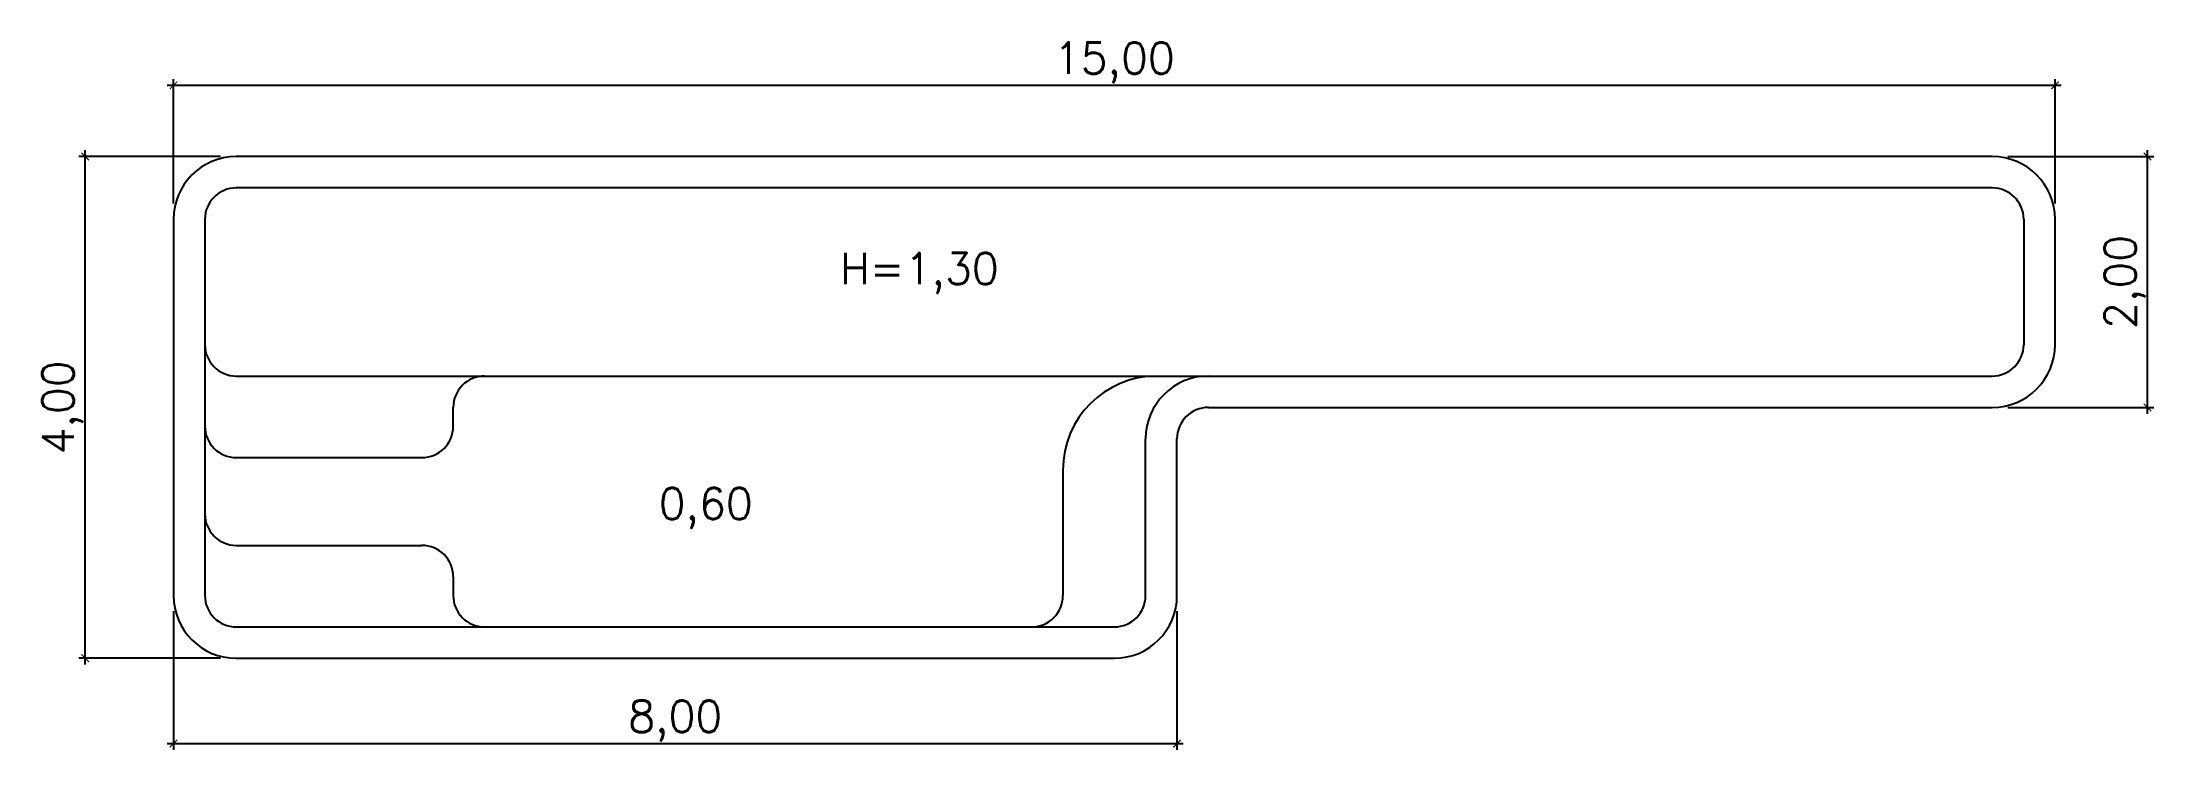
# Model space of a CAD drawing. Header units: millimetres. Extents: x 98.6 to 115.4, y 19.3 to 25.
import ezdxf
from ezdxf.enums import TextEntityAlignment as Align

# ---------------------------------------------------------------- set-up
doc = ezdxf.new("R2010")
doc.units = ezdxf.units.MM
doc.header["$LTSCALE"] = 10
for name, color, linetype in [('50-dim4', 1, 'Continuous'), ('50-txt_r200', 6, 'Continuous'), ('piscinas_igui', 3, 'Continuous')]:
    doc.layers.add(name, color=color, linetype=linetype)
doc.styles.add('r200', font='romans.shx')
doc.dimstyles.new('cadnorma_dim4', dxfattribs={"dimscale": 0, "dimtxt": 5, "dimasz": 1.2, "dimexe": 1, "dimexo": 2.5, "dimgap": 0.6, "dimtad": 1, "dimzin": 4, "dimtxsty": 'r200', "dimblk": 'ARCHTICK', "dimcen": -1, "dimdle": 1, "dimclrd": 1, "dimclre": 1, "dimclrt": 2, "dimaunit": 1, "dimazin": 0, "dimtfac": 1, "dimtix": 1, "dimtmove": 2, "dimatfit": 0, "dimfxl": 0, "dimarcsym": 0})

# ---------------------------------------------------------------- blocks, each defined once
blk = doc.blocks.new('_ArchTick')
at = {"color": 0, "linetype": 'ByBlock', "const_width": 0.15}
blk.add_lwpolyline([(-0.5, -0.5), (0.5, 0.5)], dxfattribs=at)
blk = doc.blocks.new('*D2')
at = {"layer": '50-dim4', "color": 1, "lineweight": -2}
for p, q in [((98.909, 19.998), (98.909, 24.098)), ((99.988, 24.048), (98.859, 24.048)), ((99.988, 20.048), (98.859, 20.048))]:
    blk.add_line(p, q, dxfattribs=at)
at = {"layer": 'DEFPOINTS', "color": 0}
for p in [(98.909, 24.048), (100.113, 24.048), (100.113, 20.048)]:
    blk.add_point(p, dxfattribs=at)
at = {"layer": '50-dim4', "color": 1, "lineweight": -2, "xscale": 0.06, "yscale": 0.06, "zscale": 0.06}
for p, rotation in [((98.909, 24.048), 90), ((98.909, 20.048), 270)]:
    blk.add_blockref('_ArchTick', p, dxfattribs=dict(at, rotation=rotation))
at = {"layer": '50-dim4', "color": 2, "insert": (98.73, 22.048), "char_height": 0.25, "attachment_point": 5, "rotation": 90, "style": 'r200'}
blk.add_mtext('4,00', dxfattribs=at)
blk = doc.blocks.new('*D5')
at = {"layer": '50-dim4', "color": 1, "lineweight": -2}
for p, q in [((99.613, 20.423), (99.613, 19.318)), ((107.613, 20.423), (107.613, 19.318)), ((99.563, 19.368), (107.663, 19.368))]:
    blk.add_line(p, q, dxfattribs=at)
at = {"layer": 'DEFPOINTS', "color": 0}
for p in [(99.613, 20.548), (107.613, 20.548), (107.613, 19.368)]:
    blk.add_point(p, dxfattribs=at)
at = {"layer": '50-dim4', "color": 1, "lineweight": -2, "xscale": 0.06, "yscale": 0.06, "zscale": 0.06, "rotation": 180}
blk.add_blockref('_ArchTick', (99.613, 19.368), dxfattribs=at)
at = {"layer": '50-dim4', "color": 1, "lineweight": -2, "xscale": 0.06, "yscale": 0.06, "zscale": 0.06}
blk.add_blockref('_ArchTick', (107.613, 19.368), dxfattribs=at)
at = {"layer": '50-dim4', "color": 2, "insert": (103.613, 19.547), "char_height": 0.25, "attachment_point": 5, "style": 'r200'}
blk.add_mtext('8,00', dxfattribs=at)
blk = doc.blocks.new('*D3')
at = {"layer": '50-dim4', "color": 1, "lineweight": -2}
for p, q in [((99.563, 24.616), (114.663, 24.616)), ((99.613, 23.673), (99.613, 24.666)), ((114.613, 23.673), (114.613, 24.666))]:
    blk.add_line(p, q, dxfattribs=at)
at = {"layer": 'DEFPOINTS', "color": 0}
for p in [(114.613, 24.616), (99.613, 23.548), (114.613, 23.548)]:
    blk.add_point(p, dxfattribs=at)
at = {"layer": '50-dim4', "color": 1, "lineweight": -2, "xscale": 0.06, "yscale": 0.06, "zscale": 0.06, "rotation": 180}
blk.add_blockref('_ArchTick', (99.613, 24.616), dxfattribs=at)
at = {"layer": '50-dim4', "color": 1, "lineweight": -2, "xscale": 0.06, "yscale": 0.06, "zscale": 0.06}
blk.add_blockref('_ArchTick', (114.613, 24.616), dxfattribs=at)
at = {"layer": '50-dim4', "color": 2, "insert": (107.113, 24.795), "char_height": 0.25, "attachment_point": 5, "style": 'r200'}
blk.add_mtext('15,00', dxfattribs=at)
blk = doc.blocks.new('*D4')
at = {"layer": '50-dim4', "color": 1, "lineweight": -2}
for p, q in [((115.35, 21.998), (115.35, 24.098)), ((114.238, 24.048), (115.4, 24.048)), ((114.238, 22.048), (115.4, 22.048))]:
    blk.add_line(p, q, dxfattribs=at)
at = {"layer": 'DEFPOINTS', "color": 0}
for p in [(114.113, 24.048), (115.35, 24.048), (114.113, 22.048)]:
    blk.add_point(p, dxfattribs=at)
at = {"layer": '50-dim4', "color": 1, "lineweight": -2, "xscale": 0.06, "yscale": 0.06, "zscale": 0.06}
for p, rotation in [((115.35, 24.048), 90), ((115.35, 22.048), 270)]:
    blk.add_blockref('_ArchTick', p, dxfattribs=dict(at, rotation=rotation))
at = {"layer": '50-dim4', "color": 2, "insert": (115.171, 23.048), "char_height": 0.25, "attachment_point": 5, "rotation": 90, "style": 'r200'}
blk.add_mtext('2,00', dxfattribs=at)

msp = doc.modelspace()

# ---------------------------------------------------------------- linework, layer by layer
at = {"layer": 'piscinas_igui'}
for p, q in [((114.113, 24.048), (100.113, 24.048)), ((114.113, 23.798), (100.113, 23.798)), ((99.613, 23.548), (99.613, 20.548)), ((99.863, 23.548), (99.863, 20.548)), ((114.363, 23.548), (114.363, 22.548)), ((114.613, 22.548), (114.613, 23.548)), ((107.863, 22.298), (114.113, 22.298)), ((107.863, 22.048), (114.113, 22.048)), ((107.363, 20.548), (107.363, 21.798)), ((107.613, 20.548), (107.613, 21.798)), ((100.113, 20.298), (107.113, 20.298)), ((100.113, 20.048), (107.113, 20.048))]:
    msp.add_line(p, q, dxfattribs=at)
at = {"layer": 'piscinas_igui', "color": 2}
for p, q in [((100.113, 22.298), (107.879, 22.298)), ((101.843, 21.898), (101.843, 22.048)), ((100.113, 21.648), (101.593, 21.648)), ((106.703, 21.548), (106.703, 20.548)), ((100.113, 20.948), (101.593, 20.948)), ((101.843, 20.698), (101.843, 20.548))]:
    msp.add_line(p, q, dxfattribs=at)
at = {"layer": 'piscinas_igui'}
for centre, radius, start, end in [((100.113, 23.548), 0.5, 90, 180), ((114.113, 23.548), 0.5, 0, 90), ((100.113, 23.548), 0.25, 90, 180), ((114.113, 23.548), 0.25, 0, 90), ((114.113, 22.548), 0.25, 270.0025, 0), ((114.113, 22.548), 0.5, 270.0025, 0), ((107.863, 21.798), 0.5, 90.0025, 180), ((107.863, 21.798), 0.25, 90.0025, 180), ((100.113, 20.548), 0.5, 180, 270), ((100.113, 20.548), 0.25, 180, 270), ((107.113, 20.548), 0.25, 270, 360), ((107.113, 20.548), 0.5, 270, 0)]:
    msp.add_arc(centre, radius, start, end, dxfattribs=at)
at = {"layer": 'piscinas_igui', "color": 2}
for centre, radius, start, end in [((100.113, 22.548), 0.25, 180, 270), ((102.093, 22.048), 0.25, 90, 180), ((107.453, 21.548), 0.75, 90, 180), ((100.113, 21.898), 0.25, 180, 270), ((101.593, 21.898), 0.25, 270, 0), ((100.113, 21.198), 0.25, 180, 270), ((101.593, 20.698), 0.25, 0, 90), ((102.093, 20.548), 0.25, 180, 270), ((106.453, 20.548), 0.25, 270, 0)]:
    msp.add_arc(centre, radius, start, end, dxfattribs=at)

# ---------------------------------------------------------------- texts
at = {"layer": '50-txt_r200', "style": 'r200'}
for s, p in [('H=1,30', (105.56, 23.03)), ('0,60', (103.856, 21.156))]:
    msp.add_text(s, height=0.25, dxfattribs=at).set_placement(p, align=Align.CENTER)

# ---------------------------------------------------------------- dimensions: what is measured, and where the dimension line sits
at = {"layer": '50-dim4'}
for base, p1, p2, picture, middle in [((114.613, 24.616), (99.613, 23.548), (114.613, 23.548), '*D3', (107.113, 24.795)), ((107.613, 19.368), (99.613, 20.548), (107.613, 20.548), '*D5', (103.613, 19.547))]:
    dim = msp.add_linear_dim(base=base, p1=p1, p2=p2, dimstyle='cadnorma_dim4', override={"dimscale": 0.05}, dxfattribs=at)
    dim.commit()
    dim.dimension.update_dxf_attribs({"geometry": picture, "text_midpoint": middle})
for base, p1, p2, picture, middle in [((98.909, 24.048), (100.113, 20.048), (100.113, 24.048), '*D2', (98.73, 22.048)), ((115.35, 24.048), (114.113, 22.048), (114.113, 24.048), '*D4', (115.171, 23.048))]:
    dim = msp.add_linear_dim(base=base, p1=p1, p2=p2, angle=90, dimstyle='cadnorma_dim4', override={"dimscale": 0.05}, dxfattribs=at)
    dim.commit()
    dim.dimension.update_dxf_attribs({"geometry": picture, "text_midpoint": middle})

doc.saveas('drawing.dxf')
